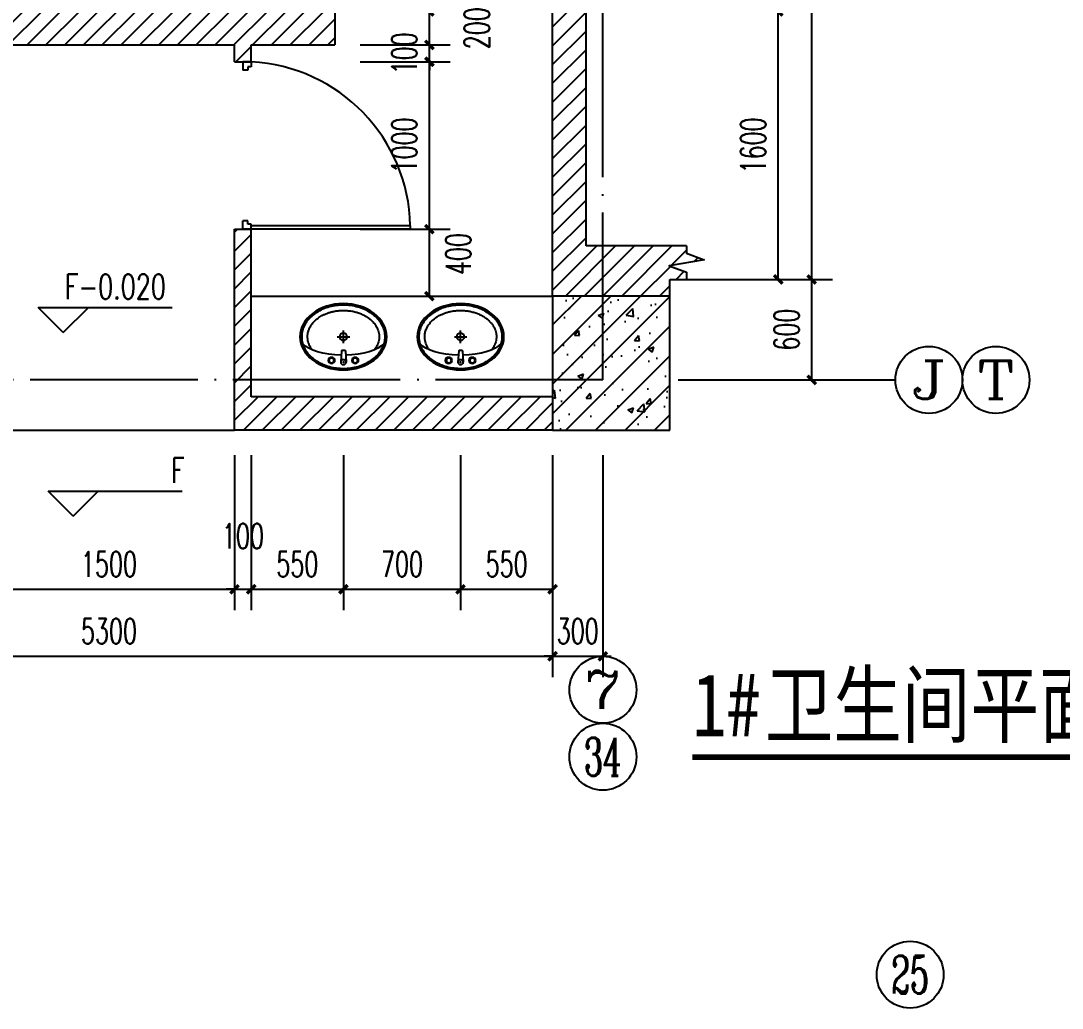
# Model space of a CAD drawing. Extents: x 307762 to 522490, y -326758 to -245675.
# Drawn here: x 354660 to 360879, y -309156 to -303261 of the extents above; entities that cross this region are included whole.
import ezdxf
from ezdxf.enums import TextEntityAlignment as Align

# ---------------------------------------------------------------- set-up
doc = ezdxf.new("R2010")
doc.units = 0
doc.header["$LTSCALE"] = 1000
doc.header["$MEASUREMENT"] = 0
doc.linetypes.add('DOTE', pattern=[2.4200000000000004, 2, -0.2, 0.02, -0.2])
doc.layers.get('0').update_dxf_attribs({"linetype": 'CONTINUOUS'})
doc.layers.get('Defpoints').update_dxf_attribs({"color": 6, "linetype": 'CONTINUOUS'})
for name, color, linetype in [('A-卫生间', 173, 'CONTINUOUS'), ('A-墙线', 2, 'CONTINUOUS'), ('A-门', 167, 'CONTINUOUS'), ('AXIS', 3, 'CONTINUOUS'), ('AXIS_TEXT', 7, 'CONTINUOUS'), ('COLUMN', 2, 'CONTINUOUS'), ('DIM_ELEV', 3, 'CONTINUOUS'), ('DIM_SYMB', 3, 'CONTINUOUS'), ('DOTE', 1, 'DOTE'), ('PUB_DIM', 3, 'CONTINUOUS'), ('PUB_HATCH', 250, 'CONTINUOUS'), ('PUB_TEXT', 7, 'CONTINUOUS')]:
    doc.layers.add(name, color=color, linetype=linetype)
doc.styles.add('_TCH_AXIS', font='COMPLEX', dxfattribs={"bigfont": 'GBCBIG'})
doc.styles.add('_TCH_DIM', font='SIMPLEX', dxfattribs={"bigfont": 'GBCBIG'})
doc.styles.add('COMPLEX', font='COMPLEX')
doc.styles.add('DIM_FONT', font='SIMPLEX.shx', dxfattribs={"width": 0.65})
doc.styles.add('HT', font='simhei.ttf', dxfattribs={"width": 0.8})
doc.dimstyles.new('DIMN50', dxfattribs={"dimscale": 0.5, "dimtxt": 300, "dimasz": 100, "dimexe": 250, "dimexo": 300, "dimgap": 150, "dimtad": 1, "dimdec": 0, "dimzin": 0, "dimdsep": 46, "dimtxsty": 'DIM_FONT', "dimblk": 'ARCHTICK', "dimcen": 0.09, "dimclrt": 7, "dimazin": 2, "dimtfac": 1, "dimtdec": 0, "dimtix": 1, "dimtmove": 2, "dimatfit": 3, "dimfxl": 0, "dimtolj": 1, "dimtzin": 0, "dimarcsym": 0})

# ---------------------------------------------------------------- blocks, each defined once
blk = doc.blocks.new('手盆')
at = {"layer": 'A-卫生间'}
for p, q in [((113.4051500830392, 11.84450968739111), (46.00438527367078, 15.84450968549936)), ((160.3106537545391, -1.047737896442413e-09), (235.3360842392431, 1.047737896442413e-09)), ((197.8233689978952, -36.70497138574137), (197.8233689957997, 38.37330022055539)), ((113.4051500836795, -10.84469759798958), (46.004385274573, -15.84469759988133))]:
    blk.add_line(p, q, dxfattribs=at)
for centre, major_axis, ratio, start_param, end_param in [((197.8233689968765, 0), (-7.29808629688452e-09, 259), 0.7637967914937317, 3.141592653589386, 9.424777960768973), ((194.0108444604266, -1.164153218269348e-10), (-7.205028495352649e-09, 259.000000000035), 0.4132124245315282, 0.3517248363212417, 1.519021401905628), ((106.1260785445047, 0.4999060444824863), (-5.256824373014387e-10, 13.9324609080711), 0.9000000000013795, 3.760940879954317, 5.663837080793927), ((194.0108444604266, -1.164153218269348e-10), (-7.229772779760784e-09, 259.0000000000077), 0.4132124245315759, 1.620216634470202, 2.789864625449906)]:
    blk.add_ellipse(centre, major_axis=major_axis, ratio=ratio, start_param=start_param, end_param=end_param, dxfattribs=at)
for centre, major_axis, ratio in [((56.39680238347501, 70.60627577308333), (-8.758096824383953e-10, 20.62066592634073), 0.899999999999012), ((56.39680238347501, 70.60627577308333), (-3.935312307942613e-10, 15.62066592634074), 0.8999999999986958), ((46.00438527413644, -9.395720553584397e-05), (-4.943908497107386e-10, 15.84460364270489), 0.8999999999996328), ((197.8233689968765, 0), (-3.340112788049617e-10, 23.3576301081921), 0.9000000000004984), ((56.39680238740402, -70.60627578099957), (-3.800975702346919e-10, 20.62066592634073), 0.899999999999012), ((56.39680238740402, -70.60627578099957), (-3.935312307942613e-10, 15.62066592634074), 0.8999999999986958)]:
    blk.add_ellipse(centre, major_axis=major_axis, ratio=ratio, dxfattribs=at)
for points, knots in [([(197.8233690038323, -249), (204.3990294850664, -248.9999999998254), (210.9746904028871, -248.5460929390974), (228.2800280096126, -246.1498785703443), (238.9514531540335, -243.4343165084429), (259.8060639827163, -235.6199938393256), (269.9890346575412, -230.5210515616636), (289.5665971586423, -218.0721727792989), (298.960803612601, -210.7221745683055), (316.6733728031977, -193.9730663714581), (324.9912984879047, -184.5740979954135), (340.2893382357433, -163.997605889017), (347.2690669711446, -152.820397028001), (359.6669247537793, -129.0196260861703), (365.0847628668125, -116.3964852440404), (374.1834916165972, -90.08639820077224), (377.864187594445, -76.39992674347013), (383.3689956764865, -48.38244847021997), (385.1929984975141, -34.05193997788592), (386.9250104438397, -5.187684159289347), (386.8329865084379, 9.345556312793633), (384.73586623749, 38.16708128564642), (382.7308100122318, 52.45485931876465), (376.8727663576719, 80.34559937685844), (373.0198958979163, 93.94806452159537), (363.5912495303783, 120.0517437723756), (358.0156770628528, 132.5524866377527), (345.3217726669682, 156.0743077876396), (338.2037411779456, 167.0949723329395), (322.6526621349331, 187.3296658890322), (314.2200076092558, 196.5433937402559), (296.3045734511106, 212.8996470182319), (286.8222312947328, 220.0420502259221), (267.0967536403914, 232.0600890867645), (256.8539916995796, 236.9358037543716), (235.9088120757369, 244.2945439725299), (225.2065898313012, 246.7777534795459), (203.6465188648144, 249.290750069631), (192.7886942756013, 249.3206353121204), (171.2212525570067, 246.926459478098), (160.5116570384998, 244.5023044175468), (139.5443743165815, 237.2594525109744), (129.2868775804527, 232.4405714303721), (109.5247235784773, 220.5323387983663), (100.0204366852413, 213.442903975927), (82.05432864755858, 197.1870205074665), (73.5929449252726, 188.0206891129783), (57.97836853517219, 167.8736008143169), (50.82557078509126, 156.8931414871186), (38.05713037244277, 133.4431421089976), (32.44179055967834, 120.974013813975), (22.9298620421032, 94.92387688398594), (19.03347902328824, 81.34333855629666), (13.08606755724759, 53.48601149060414), (11.03515804442577, 39.20971924465266), (8.845478702656692, 10.40033378740191), (8.706750778161222, -4.132253066869453), (10.3460220079869, -33.00605608435581), (12.12398988581845, -47.34676530770957), (17.53889162433916, -75.39515261730412), (21.17571813854738, -89.10233203484677), (30.19028912024805, -115.463632545172), (35.56784113991307, -128.1172780482448), (47.88998500915477, -151.9877993637056), (54.83428833659855, -163.2042521126277), (70.0674021562445, -183.866608052107), (78.3558293353999, -193.3121929975168), (96.01611302810488, -210.1603128662973), (105.3875327545975, -217.5627013113408), (124.9266998832172, -230.1204342835699), (135.0940591037797, -235.2758359995205), (155.9248058304656, -243.2054893133172), (166.5879733786569, -245.9799217026157), (184.1470113282267, -248.5090972222097), (190.9851904233219, -249.0000000002037), (197.8233690038323, -249)], [0, 0, 0, 0, 0.1053687871871674, 0.1053687871871674, 0.2787471050919757, 0.2787471050919757, 0.452125422996784, 0.452125422996784, 0.6255037409015924, 0.6255037409015924, 0.7988820588064007, 0.7988820588064007, 0.972260376711209, 0.972260376711209, 1.145638694616017, 1.145638694616017, 1.319017012520826, 1.319017012520826, 1.492395330425634, 1.492395330425634, 1.665773648330442, 1.665773648330442, 1.83915196623525, 1.83915196623525, 2.012530284140059, 2.012530284140059, 2.185908602044867, 2.185908602044867, 2.359286919949676, 2.359286919949676, 2.532665237854484, 2.532665237854484, 2.706043555759292, 2.706043555759292, 2.8794218736641, 2.8794218736641, 3.052800191568909, 3.052800191568909, 3.226178509473717, 3.226178509473717, 3.399556827378525, 3.399556827378525, 3.572935145283334, 3.572935145283334, 3.746313463188142, 3.746313463188142, 3.91969178109295, 3.91969178109295, 4.093070098997758, 4.093070098997758, 4.266448416902567, 4.266448416902567, 4.439826734807376, 4.439826734807376, 4.613205052712185, 4.613205052712185, 4.786583370616993, 4.786583370616993, 4.959961688521802, 4.959961688521802, 5.133340006426611, 5.133340006426611, 5.30671832433142, 5.30671832433142, 5.480096642236228, 5.480096642236228, 5.653474960141037, 5.653474960141037, 5.826853278045846, 5.826853278045846, 6.000231595950654, 6.000231595950654, 6.173609913855463, 6.173609913855463, 6.283185307179586, 6.283185307179586, 6.283185307179586, 6.283185307179586]), ([(119.1736506810412, -185.1483521524933), (120.9620973349083, -186.5592411882244), (122.7676875701582, -187.9199504845892), (129.8700636767026, -193.0283129730087), (135.2785741284897, -196.3957903881383), (146.2934715196025, -202.2620774885872), (151.8941962509125, -204.7583693127963), (163.2154152492003, -208.8666340855998), (168.9426443869015, -210.4817502371734), (180.2599917969201, -212.7891027016158), (185.8482704507187, -213.5108798283036), (193.5720607222756, -213.9408398092492), (195.6979295939091, -214.0000000000582), (197.8233690028428, -214), (203.6582866330282, -213.9999999998545), (209.496631536138, -213.5543654990906), (222.3311671293923, -211.5851090514625), (229.3277623398462, -209.8531313597923), (240.787502169027, -205.8990001947095), (245.3047605895554, -204.0427727167553), (254.2367161016737, -199.7630582755664), (258.6490466702962, -197.340541947633), (268.8131698185462, -191.0121952608461), (274.5134323839447, -186.8761012725008), (285.5567444703775, -177.6296808072657), (290.895805457636, -172.5213152369834), (300.10443852967, -162.4870827112172), (304.0523709853587, -157.7313989280374), (313.5779886524833, -145.0389805318264), (318.9357033787237, -136.7249773955555), (326.5974791146873, -122.7934594422404), (329.2282542005414, -117.5408629023295), (334.1482956689142, -106.7104468817706), (336.4365190484095, -101.1349806892686), (340.7589510514808, -89.39631874780753), (342.7719178344414, -83.21611161783221), (346.3640570428397, -70.60165740986122), (347.9425120085652, -64.1699805422104), (351.0904946208175, -48.9602580992796), (352.483825713367, -40.10366524968413), (354.4332219571806, -22.20990053389687), (354.9878015757713, -13.17872977355728), (355.2458703611628, 4.918644920835504), (354.9501755786187, 13.97955791465938), (353.5129259504029, 31.96110226912424), (352.3711163057305, 40.89164739020634), (349.384864397347, 57.80685899686068), (347.5983948106295, 65.8113708793826), (343.3541798496735, 81.46923251761473), (340.8984195916564, 89.11663731795852), (335.3626360981434, 103.9371218456945), (332.2806230153365, 111.1172703721968), (325.5162342714611, 124.9777631429606), (321.8282612711191, 131.6496718250564), (313.9341333054472, 144.3357837414369), (309.7314879408514, 150.3452337460767), (300.8902356041654, 161.618057758169), (296.2466290210141, 166.8887592243263), (286.5258362632012, 176.709553859866), (281.444416775601, 181.2445321998675), (271.8246831358119, 188.7996964116173), (267.3329801598447, 191.9448123630136), (256.3785253528913, 198.7381430045061), (249.8306331257918, 202.0953922677436), (238.1084081598674, 206.932942938729), (232.9762091664597, 208.6679624874669), (222.6309106198023, 211.4215277187759), (217.4206377462251, 212.4394152993336), (205.158162370557, 213.983414012735), (198.0817049504258, 214.216697979864), (185.9674371529836, 213.4981161681353), (180.9226912481536, 212.8634210942255), (170.8730682562164, 210.9228448418726), (165.8711175702338, 209.6174913003924), (151.0041288301873, 204.6993374161248), (141.2534683310369, 200.0748375131807), (127.5488741844601, 191.4132149869401), (123.3148595323437, 188.4150790243875), (119.1737199328491, 185.1485161112505)], [5.74089731261301, 5.74089731261301, 5.74089731261301, 5.74089731261301, 5.780873984786705, 5.780873984786705, 5.896828956044057, 5.896828956044057, 6.01278392730141, 6.01278392730141, 6.128738898558762, 6.128738898558762, 6.240697366945735, 6.240697366945735, 6.283185307179586, 6.283185307179586, 6.283185307179586, 6.399826426420818, 6.399826426420818, 6.540899765641657, 6.540899765641657, 6.633999867022954, 6.633999867022954, 6.727099968404252, 6.727099968404252, 6.852187990943959, 6.852187990943959, 6.977276013483666, 6.977276013483666, 7.077377375932242, 7.077377375932242, 7.229976726067383, 7.229976726067383, 7.31738907886302, 7.31738907886302, 7.404801431658657, 7.404801431658657, 7.497093875397931, 7.497093875397931, 7.589386319137206, 7.589386319137206, 7.712333561266115, 7.712333561266115, 7.835280803395023, 7.835280803395023, 7.958228045523932, 7.958228045523932, 8.08117528765284, 8.08117528765284, 8.194982769003447, 8.194982769003447, 8.308790250354054, 8.308790250354054, 8.42259773170466, 8.42259773170466, 8.537599018716683, 8.537599018716683, 8.652600305728708, 8.652600305728708, 8.767601592740732, 8.767601592740732, 8.884431700421288, 8.884431700421288, 8.98243549021753, 8.98243549021753, 9.11946744650899, 9.11946744650899, 9.224190864967866, 9.224190864967866, 9.328914283426741, 9.328914283426741, 9.470086520349449, 9.470086520349449, 9.571187053011501, 9.571187053011501, 9.672287585673553, 9.672287585673553, 9.874488650997659, 9.874488650997659, 9.967059414647549, 9.967059414647549, 9.967059414647549, 9.967059414647549])]:
    blk.add_open_spline(points, degree=3, knots=knots, dxfattribs=at)
blk.add_point((46.00438527413644, -9.395720553584397e-05), dxfattribs=at)
blk = doc.blocks.new('_ArchTick')
at = {"color": 0, "linetype": 'ByBlock', "const_width": 0.4}
blk.add_lwpolyline([(-0.5, -0.5), (0.5, 0.5)], dxfattribs=at)
blk = doc.blocks.new('*D347')
at = {"layer": 'Defpoints', "color": 0}
for p in [(356536.2332916296, -304504.9278780362), (357099.881923529, -304504.9278780362), (356536.2332916296, -304904.9278780355)]:
    blk.add_point(p, dxfattribs=at)
at = {"layer": 'PUB_DIM', "color": 0, "lineweight": -2}
for p, q in [((356686.2332916296, -304504.9278780362), (357224.881923529, -304504.9278780362)), ((357099.881923529, -304904.9278780355), (357099.881923529, -304504.9278780362)), ((356686.2332916296, -304904.9278780355), (357224.881923529, -304904.9278780355))]:
    blk.add_line(p, q, dxfattribs=at)
at = {"layer": 'PUB_DIM', "color": 0, "lineweight": -2, "xscale": 50, "yscale": 50, "zscale": 50}
for p, rotation in [((357099.881923529, -304504.9278780362), 90), ((357099.881923529, -304904.9278780355), 270)]:
    blk.add_blockref('_ArchTick', p, dxfattribs=dict(at, rotation=rotation))
at = {"layer": 'PUB_DIM', "color": 7, "insert": (357272.381923529, -304653.5779031083), "char_height": 150, "attachment_point": 5, "rotation": 90, "style": 'DIM_FONT'}
blk.add_mtext('\\A1;400', dxfattribs=at)
blk = doc.blocks.new('*D348')
at = {"layer": 'Defpoints', "color": 0}
for p in [(356536.2332916296, -303504.9278780362), (357099.881923529, -303504.9278780362), (356536.2332916296, -304504.9278780362)]:
    blk.add_point(p, dxfattribs=at)
at = {"layer": 'PUB_DIM', "color": 0, "lineweight": -2}
for p, q in [((356686.2332916296, -303504.9278780362), (357224.881923529, -303504.9278780362)), ((357099.881923529, -304504.9278780362), (357099.881923529, -303504.9278780362)), ((356686.2332916296, -304504.9278780362), (357224.881923529, -304504.9278780362))]:
    blk.add_line(p, q, dxfattribs=at)
at = {"layer": 'PUB_DIM', "color": 0, "lineweight": -2, "xscale": 50, "yscale": 50, "zscale": 50}
for p, rotation in [((357099.881923529, -303504.9278780362), 90), ((357099.881923529, -304504.9278780362), 270)]:
    blk.add_blockref('_ArchTick', p, dxfattribs=dict(at, rotation=rotation))
at = {"layer": 'PUB_DIM', "color": 7, "insert": (356949.8819235291, -304004.9278780361), "char_height": 150, "attachment_point": 5, "rotation": 90, "style": 'DIM_FONT'}
blk.add_mtext('\\A1;1000', dxfattribs=at)
blk = doc.blocks.new('*D349')
at = {"layer": 'Defpoints', "color": 0}
for p in [(356536.2332916296, -303404.9217745219), (357099.881923529, -303404.9217745219), (356536.2332916296, -303504.9278780362)]:
    blk.add_point(p, dxfattribs=at)
at = {"layer": 'PUB_DIM', "color": 0, "lineweight": -2}
for p, q in [((357099.881923529, -303404.9217745219), (357099.881923529, -303354.9217745219)), ((356686.2332916296, -303404.9217745219), (357224.881923529, -303404.9217745219)), ((357099.881923529, -303504.9278780362), (357099.881923529, -303404.9217745219)), ((356686.2332916296, -303504.9278780362), (357224.881923529, -303504.9278780362)), ((357099.881923529, -303504.9278780362), (357099.881923529, -303554.9278780362))]:
    blk.add_line(p, q, dxfattribs=at)
at = {"layer": 'PUB_DIM', "color": 0, "lineweight": -2, "xscale": 50, "yscale": 50, "zscale": 50}
for p, rotation in [((357099.881923529, -303404.9217745219), 270), ((357099.881923529, -303504.9278780362), 90)]:
    blk.add_blockref('_ArchTick', p, dxfattribs=dict(at, rotation=rotation))
at = {"layer": 'PUB_DIM', "color": 7, "insert": (356949.8819235291, -303454.9248262789), "char_height": 150, "attachment_point": 5, "rotation": 90, "style": 'DIM_FONT'}
blk.add_mtext('\\A1;100', dxfattribs=at)
blk = doc.blocks.new('*D350')
at = {"layer": 'Defpoints', "color": 0}
for p in [(356536.2332916296, -303204.9278780362), (357099.881923529, -303204.9278780362), (356536.2332916296, -303404.9217745219)]:
    blk.add_point(p, dxfattribs=at)
at = {"layer": 'PUB_DIM', "color": 0, "lineweight": -2}
for p, q in [((356686.2332916296, -303204.9278780362), (357224.881923529, -303204.9278780362)), ((357099.881923529, -303404.9217745219), (357099.881923529, -303204.9278780362)), ((356686.2332916296, -303404.9217745219), (357224.881923529, -303404.9217745219))]:
    blk.add_line(p, q, dxfattribs=at)
at = {"layer": 'PUB_DIM', "color": 0, "lineweight": -2, "xscale": 50, "yscale": 50, "zscale": 50}
for p, rotation in [((357099.881923529, -303204.9278780362), 90), ((357099.881923529, -303404.9217745219), 270)]:
    blk.add_blockref('_ArchTick', p, dxfattribs=dict(at, rotation=rotation))
at = {"layer": 'PUB_DIM', "color": 7, "insert": (357383.631923529, -303304.924826279), "char_height": 150, "attachment_point": 5, "rotation": 90, "style": 'DIM_FONT'}
blk.add_mtext('\\A1;200', dxfattribs=at)
blk = doc.blocks.new('*D366')
at = {"layer": 'AXIS', "color": 0, "lineweight": -2}
for p, q in [((358786.2492656523, -303204.9237770331), (359308.469792932, -303204.9237770331)), ((359183.469792932, -304804.9237770332), (359183.469792932, -303204.9237770331)), ((358786.2492656523, -304804.9237770332), (359308.469792932, -304804.9237770332))]:
    blk.add_line(p, q, dxfattribs=at)
at = {"layer": 'Defpoints', "color": 0}
for p in [(358636.2492656523, -303204.9237770331), (359183.469792932, -303204.9237770331), (358636.2492656523, -304804.9237770332)]:
    blk.add_point(p, dxfattribs=at)
at = {"layer": 'AXIS', "color": 0, "lineweight": -2, "xscale": 50, "yscale": 50, "zscale": 50}
for p, rotation in [((359183.469792932, -303204.9237770331), 90), ((359183.469792932, -304804.9237770332), 270)]:
    blk.add_blockref('_ArchTick', p, dxfattribs=dict(at, rotation=rotation))
at = {"layer": 'AXIS', "color": 7, "insert": (359033.469792932, -304004.9237770331), "char_height": 150, "attachment_point": 5, "rotation": 90, "style": 'DIM_FONT'}
blk.add_mtext('\\A1;1600', dxfattribs=at)
blk = doc.blocks.new('*D379')
at = {"layer": 'AXIS', "color": 0, "lineweight": -2}
for p, q in [((358586.2452602403, -297504.9237770327), (359508.4657875192, -297504.9237770327)), ((359383.4657875192, -304804.9237770328), (359383.4657875192, -297504.9237770327)), ((358586.2452602403, -304804.9237770328), (359508.4657875192, -304804.9237770328))]:
    blk.add_line(p, q, dxfattribs=at)
at = {"layer": 'Defpoints', "color": 0}
for p in [(358436.2452602403, -297504.9237770327), (359383.4657875192, -297504.9237770327), (358436.2452602403, -304804.9237770328)]:
    blk.add_point(p, dxfattribs=at)
at = {"layer": 'AXIS', "color": 0, "lineweight": -2, "xscale": 50, "yscale": 50, "zscale": 50}
for p, rotation in [((359383.4657875192, -297504.9237770327), 90), ((359383.4657875192, -304804.9237770328), 270)]:
    blk.add_blockref('_ArchTick', p, dxfattribs=dict(at, rotation=rotation))
at = {"layer": 'AXIS', "color": 7, "insert": (359233.4657875193, -301154.9237770327), "char_height": 150, "attachment_point": 5, "rotation": 90, "style": 'DIM_FONT'}
blk.add_mtext('\\A1;7300', dxfattribs=at)
blk = doc.blocks.new('*D380')
at = {"layer": 'AXIS', "color": 0, "lineweight": -2}
for p, q in [((358586.2452602403, -304804.9237770328), (359508.4657875192, -304804.9237770328)), ((359383.4657875192, -305404.922537257), (359383.4657875192, -304804.9237770328)), ((358586.2452602403, -305404.922537257), (359508.4657875192, -305404.922537257))]:
    blk.add_line(p, q, dxfattribs=at)
at = {"layer": 'Defpoints', "color": 0}
for p in [(358436.2452602403, -304804.9237770328), (359383.4657875192, -304804.9237770328), (358436.2452602403, -305404.922537257)]:
    blk.add_point(p, dxfattribs=at)
at = {"layer": 'AXIS', "color": 0, "lineweight": -2, "xscale": 50, "yscale": 50, "zscale": 50}
for p, rotation in [((359383.4657875192, -304804.9237770328), 90), ((359383.4657875192, -305404.922537257), 270)]:
    blk.add_blockref('_ArchTick', p, dxfattribs=dict(at, rotation=rotation))
at = {"layer": 'AXIS', "color": 7, "insert": (359233.4657875193, -305104.9231571448), "char_height": 150, "attachment_point": 5, "rotation": 90, "style": 'DIM_FONT'}
blk.add_mtext('\\A1;600', dxfattribs=at)
blk = doc.blocks.new('*D404')
at = {"layer": 'AXIS', "color": 0, "lineweight": -2}
for p, q in [((354436.2485504187, -305854.9217745217), (354436.2485504187, -306779.9217745217)), ((355936.2485504188, -305854.9217745217), (355936.2485504188, -306779.9217745217)), ((354436.2485504187, -306654.9217745217), (355936.2485504188, -306654.9217745217))]:
    blk.add_line(p, q, dxfattribs=at)
at = {"layer": 'Defpoints', "color": 0}
for p in [(354436.2485504187, -305704.9217745217), (355936.2485504188, -305704.9217745217), (355936.2485504188, -306654.9217745217)]:
    blk.add_point(p, dxfattribs=at)
at = {"layer": 'AXIS', "color": 0, "lineweight": -2, "xscale": 50, "yscale": 50, "zscale": 50, "rotation": 180}
blk.add_blockref('_ArchTick', (354436.2485504187, -306654.9217745217), dxfattribs=at)
at = {"layer": 'AXIS', "color": 0, "lineweight": -2, "xscale": 50, "yscale": 50, "zscale": 50}
blk.add_blockref('_ArchTick', (355936.2485504188, -306654.9217745217), dxfattribs=at)
at = {"layer": 'AXIS', "color": 7, "insert": (355186.2485504188, -306504.9217745217), "char_height": 150, "attachment_point": 5, "style": 'DIM_FONT'}
blk.add_mtext('\\A1;1500', dxfattribs=at)
blk = doc.blocks.new('*D405')
at = {"layer": 'AXIS', "color": 0, "lineweight": -2}
for p, q in [((355936.2485504188, -305854.9217745217), (355936.2485504188, -306779.9217745217)), ((356036.2485504186, -305854.9217745217), (356036.2485504186, -306779.9217745217)), ((355936.2485504188, -306654.9217745217), (355886.2485504188, -306654.9217745217)), ((355936.2485504188, -306654.9217745217), (356036.2485504186, -306654.9217745217)), ((356036.2485504186, -306654.9217745217), (356086.2485504186, -306654.9217745217))]:
    blk.add_line(p, q, dxfattribs=at)
at = {"layer": 'Defpoints', "color": 0}
for p in [(355936.2485504188, -305704.9217745217), (356036.2485504186, -305704.9217745217), (356036.2485504186, -306654.9217745217)]:
    blk.add_point(p, dxfattribs=at)
at = {"layer": 'AXIS', "color": 0, "lineweight": -2, "xscale": 50, "yscale": 50, "zscale": 50}
blk.add_blockref('_ArchTick', (355936.2485504188, -306654.9217745217), dxfattribs=at)
at = {"layer": 'AXIS', "color": 0, "lineweight": -2, "xscale": 50, "yscale": 50, "zscale": 50, "rotation": 180}
blk.add_blockref('_ArchTick', (356036.2485504186, -306654.9217745217), dxfattribs=at)
at = {"layer": 'AXIS', "color": 7, "insert": (355986.2485504188, -306337.1508095415), "char_height": 150, "attachment_point": 5, "style": 'DIM_FONT'}
blk.add_mtext('\\A1;100', dxfattribs=at)
blk = doc.blocks.new('*D406')
at = {"layer": 'AXIS', "color": 0, "lineweight": -2}
for p, q in [((356036.2485504186, -305854.9217745217), (356036.2485504186, -306779.9217745217)), ((356586.2485504209, -305854.9217745217), (356586.2485504209, -306779.9217745217)), ((356036.2485504186, -306654.9217745217), (356586.2485504209, -306654.9217745217))]:
    blk.add_line(p, q, dxfattribs=at)
at = {"layer": 'Defpoints', "color": 0}
for p in [(356036.2485504186, -305704.9217745217), (356586.2485504209, -305704.9217745217), (356586.2485504209, -306654.9217745217)]:
    blk.add_point(p, dxfattribs=at)
at = {"layer": 'AXIS', "color": 0, "lineweight": -2, "xscale": 50, "yscale": 50, "zscale": 50, "rotation": 180}
blk.add_blockref('_ArchTick', (356036.2485504186, -306654.9217745217), dxfattribs=at)
at = {"layer": 'AXIS', "color": 0, "lineweight": -2, "xscale": 50, "yscale": 50, "zscale": 50}
blk.add_blockref('_ArchTick', (356586.2485504209, -306654.9217745217), dxfattribs=at)
at = {"layer": 'AXIS', "color": 7, "insert": (356311.2485504198, -306504.9217745217), "char_height": 150, "attachment_point": 5, "style": 'DIM_FONT'}
blk.add_mtext('\\A1;550', dxfattribs=at)
blk = doc.blocks.new('*D407')
at = {"layer": 'AXIS', "color": 0, "lineweight": -2}
for p, q in [((356586.2485504209, -305854.9217745217), (356586.2485504209, -306779.9217745217)), ((357286.248550421, -305854.9217745217), (357286.248550421, -306779.9217745217)), ((356586.2485504209, -306654.9217745217), (357286.248550421, -306654.9217745217))]:
    blk.add_line(p, q, dxfattribs=at)
at = {"layer": 'Defpoints', "color": 0}
for p in [(356586.2485504209, -305704.9217745217), (357286.248550421, -305704.9217745217), (357286.248550421, -306654.9217745217)]:
    blk.add_point(p, dxfattribs=at)
at = {"layer": 'AXIS', "color": 0, "lineweight": -2, "xscale": 50, "yscale": 50, "zscale": 50, "rotation": 180}
blk.add_blockref('_ArchTick', (356586.2485504209, -306654.9217745217), dxfattribs=at)
at = {"layer": 'AXIS', "color": 0, "lineweight": -2, "xscale": 50, "yscale": 50, "zscale": 50}
blk.add_blockref('_ArchTick', (357286.248550421, -306654.9217745217), dxfattribs=at)
at = {"layer": 'AXIS', "color": 7, "insert": (356936.248550421, -306504.9217745217), "char_height": 150, "attachment_point": 5, "style": 'DIM_FONT'}
blk.add_mtext('\\A1;700', dxfattribs=at)
blk = doc.blocks.new('*D408')
at = {"layer": 'AXIS', "color": 0, "lineweight": -2}
for p, q in [((357286.248550421, -305854.9217745217), (357286.248550421, -306779.9217745217)), ((357836.2485504188, -305854.9217745217), (357836.2485504188, -306779.9217745217)), ((357286.248550421, -306654.9217745217), (357836.2485504188, -306654.9217745217))]:
    blk.add_line(p, q, dxfattribs=at)
at = {"layer": 'Defpoints', "color": 0}
for p in [(357286.248550421, -305704.9217745217), (357836.2485504188, -305704.9217745217), (357836.2485504188, -306654.9217745217)]:
    blk.add_point(p, dxfattribs=at)
at = {"layer": 'AXIS', "color": 0, "lineweight": -2, "xscale": 50, "yscale": 50, "zscale": 50, "rotation": 180}
blk.add_blockref('_ArchTick', (357286.248550421, -306654.9217745217), dxfattribs=at)
at = {"layer": 'AXIS', "color": 0, "lineweight": -2, "xscale": 50, "yscale": 50, "zscale": 50}
blk.add_blockref('_ArchTick', (357836.2485504188, -306654.9217745217), dxfattribs=at)
at = {"layer": 'AXIS', "color": 7, "insert": (357561.2485504199, -306504.9217745217), "char_height": 150, "attachment_point": 5, "style": 'DIM_FONT'}
blk.add_mtext('\\A1;550', dxfattribs=at)
blk = doc.blocks.new('*D410')
at = {"layer": 'AXIS', "color": 0, "lineweight": -2}
for p, q in [((352536.2485504187, -305854.9217745217), (352536.2485504187, -307179.9217745217)), ((357836.2485504186, -305854.9217745217), (357836.2485504186, -307179.9217745217)), ((352536.2485504187, -307054.9217745217), (357836.2485504186, -307054.9217745217))]:
    blk.add_line(p, q, dxfattribs=at)
at = {"layer": 'Defpoints', "color": 0}
for p in [(352536.2485504187, -305704.9217745217), (357836.2485504186, -305704.9217745217), (357836.2485504186, -307054.9217745217)]:
    blk.add_point(p, dxfattribs=at)
at = {"layer": 'AXIS', "color": 0, "lineweight": -2, "xscale": 50, "yscale": 50, "zscale": 50, "rotation": 180}
blk.add_blockref('_ArchTick', (352536.2485504187, -307054.9217745217), dxfattribs=at)
at = {"layer": 'AXIS', "color": 0, "lineweight": -2, "xscale": 50, "yscale": 50, "zscale": 50}
blk.add_blockref('_ArchTick', (357836.2485504186, -307054.9217745217), dxfattribs=at)
at = {"layer": 'AXIS', "color": 7, "insert": (355186.2485504186, -306904.9217745217), "char_height": 150, "attachment_point": 5, "style": 'DIM_FONT'}
blk.add_mtext('\\A1;5300', dxfattribs=at)
blk = doc.blocks.new('*D411')
at = {"layer": 'AXIS', "color": 0, "lineweight": -2}
for p, q in [((357836.2485504186, -305854.9217745217), (357836.2485504186, -307179.9217745217)), ((358136.2485504186, -305854.9217745217), (358136.2485504186, -307179.9217745217)), ((357836.2485504186, -307054.9217745217), (357786.2485504186, -307054.9217745217)), ((357836.2485504186, -307054.9217745217), (358136.2485504186, -307054.9217745217)), ((358136.2485504186, -307054.9217745217), (358186.2485504186, -307054.9217745217))]:
    blk.add_line(p, q, dxfattribs=at)
at = {"layer": 'Defpoints', "color": 0}
for p in [(357836.2485504186, -305704.9217745217), (358136.2485504186, -305704.9217745217), (358136.2485504186, -307054.9217745217)]:
    blk.add_point(p, dxfattribs=at)
at = {"layer": 'AXIS', "color": 0, "lineweight": -2, "xscale": 50, "yscale": 50, "zscale": 50}
blk.add_blockref('_ArchTick', (357836.2485504186, -307054.9217745217), dxfattribs=at)
at = {"layer": 'AXIS', "color": 0, "lineweight": -2, "xscale": 50, "yscale": 50, "zscale": 50, "rotation": 180}
blk.add_blockref('_ArchTick', (358136.2485504186, -307054.9217745217), dxfattribs=at)
at = {"layer": 'AXIS', "color": 7, "insert": (357986.2485504186, -306904.9217745217), "char_height": 150, "attachment_point": 5, "style": 'DIM_FONT'}
blk.add_mtext('\\A1;300', dxfattribs=at)
blk = doc.blocks.new('_AXISO')
blk.add_circle((0, 0), 0.5)
at = {"layer": 'AXIS_TEXT', "style": 'COMPLEX', "width": 1.041666666666667}
blk.add_attdef('A', text='', height=0.56, dxfattribs=at).set_placement((-0.25, -0.28), (0.25, -0.28), align=Align.FIT)

msp = doc.modelspace()

# ---------------------------------------------------------------- hatches: boundary and pattern name
at = {"layer": 'PUB_HATCH'}
h = msp.add_hatch(dxfattribs=at)
h.set_pattern_fill('ANSI31', color=256, scale=50, style=0)
h.set_pattern_definition([(45, (351836.2445449856, -305704.9278780362), (-56.1266007566822, 56.12660075668221), [])])
h.paths.add_polyline_path([(358036.2485504187, -297904.9248262793), (357836.2485504189, -297904.9248262793), (357836.2485504186, -304904.92482628), (358536.2493133582, -304904.92482628), (358536.2493133582, -304804.92482628), (358636.2485504187, -304804.92482628), (358636.2485504187, -304761.174826279), (358531.2485504188, -304723.9203668258), (358741.2485504187, -304686.891700877), (358636.2485504187, -304648.674826279), (358636.2485504186, -304604.9248262781), (358036.2485504189, -304604.9248262781)])
h.paths.add_polyline_path([(357836.2485504195, -297304.9248262793), (358236.2485504186, -297304.9248262793), (358236.2485504188, -296809.4491878359), (358092.4985504188, -296809.449187836), (358055.2440909655, -296914.4491878359), (358018.2154250167, -296704.449187836), (357979.9985504188, -296809.449187836), (357836.248550419, -296809.449187836), (357836.2485504189, -297104.9248262793), (357336.2409210242, -297104.9248262793), (357336.2409210242, -297154.9248262793), (357286.2409210242, -297154.9248262793), (357286.2409210242, -297204.9248262793), (357086.2409210242, -297204.9248262792), (357086.2409210242, -297254.9248262793), (357036.2409210242, -297254.9248262793), (357036.2409210242, -297504.9248262793), (357836.2485504194, -297504.9248262792)])
h.paths.add_polyline_path([(355336.2485504187, -297504.9248262793), (355836.2409210242, -297504.9248262793), (355836.2409210242, -297254.9248262793), (355786.2409210242, -297254.9248262793), (355786.2409210241, -297204.9248262793), (355586.2409210241, -297204.9248262792), (355586.2409210242, -297154.9248262793), (355536.2409210242, -297154.9248262793), (355536.2409210241, -297104.9248262793), (354936.2409210242, -297104.9248262793), (354936.2409210242, -297154.9248262793), (354886.2409210242, -297154.9248262793), (354886.2409210242, -297204.9248262793), (354686.2409210242, -297204.9248262793), (354686.2409210242, -297254.9248262793), (354636.2409210242, -297254.9248262793), (354636.2409210242, -297504.9248262793), (355136.2485504187, -297504.9248262793), (355136.2485504187, -303204.9278780362), (353936.2485504187, -303204.9278780362), (353936.2485504187, -303404.9278780362), (354336.2485504187, -303404.9278780362), (354336.2485504187, -303504.9278780363), (354436.2485504187, -303504.9278780362), (354436.2485504187, -303404.9278780362), (355936.2485504187, -303404.9278780362), (355936.2485504187, -303504.9278780362), (356036.2485504187, -303504.9278780362), (356036.2485504187, -303404.9278780362), (356536.2485504187, -303404.9278780362), (356536.2485504187, -303204.9278780362), (355336.2485504188, -303204.9278780362)])
h.paths.add_polyline_path([(357836.2485504188, -305504.9278780362), (356036.2485504187, -305504.9278780361), (356036.2485504188, -304504.9278780363), (355936.2485504188, -304504.9278780362), (355936.2485504187, -305704.9278780362), (357836.2485504188, -305704.9278780362)])
h.paths.add_polyline_path([(354436.2485504187, -304504.9278780361), (354336.2485504186, -304504.9278780362), (354336.2485504187, -305504.9278780362), (352536.2485504188, -305504.9278780362), (352536.2485504178, -303404.9278780363), (352636.2485504188, -303404.9278780362), (352636.2485504186, -303204.9278780362), (352036.2445449856, -303204.9278780365), (352036.2445449856, -297904.9248262787), (351836.2445449856, -297904.9248262787), (351836.2445449857, -304904.9248262803), (352036.2445449856, -304904.9248262803), (352036.2445449856, -303404.9278780365), (352436.2485504178, -303404.9278780362), (352436.2485504187, -305504.9278780373), (352436.2485504188, -305704.9278780361), (354436.2485504187, -305704.9278780362)])
h.paths.add_polyline_path([(353386.2409210242, -297204.9248262793), (353186.2409210241, -297204.9248262793), (353186.2409210242, -297154.9248262793), (353136.2409210242, -297154.9248262793), (353136.2409210241, -297104.9248262793), (352436.2449264563, -297104.9248262793), (352436.2449264564, -297504.9248262793), (353436.2409210242, -297504.9248262793), (353436.2409210242, -297254.9248262793), (353386.2409210242, -297254.9248262793)])
h = msp.add_hatch(dxfattribs=at)
h.set_pattern_fill('钢筋混凝土', color=256, scale=50, style=0)
h.set_pattern_definition([(45, (0, 0), (-88.38834764831843, 88.38834764831844), []), (50, (0, 0), (358.6300913003767, -31.37606749129755), [37.5, -412.5]), (355, (0, 0), (-69.3756668065, 376.0960668500059), [30, -330]), (100.4514, (29.88584, -2.61467), (289.2546908570108, 344.7197710304768), [31.870095, -350.571056]), (46.18420000000001, (0, 100), (533.6205243128222, -82.75950716450905), [56.25, -618.75]), (96.6356, (44.4683725, 93.1033465), (467.3313527743517, 487.0589354502209), [47.805144, -525.8565]), (351.1842, (0, 100), (467.3309725668136, 487.0593004626623), [45, -495]), (21, (50, 75), (298.4535260592309, -201.3094453326694), [37.5, -412.5]), (326.0000000000001, (50, 75), (121.6576659607909, 362.5750225234265), [30, -330]), (71.4514, (74.8711165, 58.224197), (420.111314290745, 161.2652483549762), [31.870095, -350.571056]), (37.50000000000001, (0, 0), (6.079927658645334, 166.4469269156558), [0, -326, 0, -335, 0, -331.25]), (7.499999999999999, (0, 0), (131.5347687210743, 197.2058559411801), [0, -191, 0, -318.5, 0, -126.25]), (327.5, (-111.5, 0), (266.9112180862045, -11.2774358671899), [0, -125, 0, -390, 0, -517.5]), (317.5, (-161.5, 0), (291.5930846711931, 50.05249116615882), [0, -162.5, 0, -259, 0, -367.5])])
h.paths.add_polyline_path([(358536.2493133582, -304904.92482628), (357836.2485504187, -304904.92482628), (357836.2485504187, -305704.9240633405), (358536.2493133582, -305704.9240633405)])

# ---------------------------------------------------------------- linework, layer by layer
at = {"layer": 'A-卫生间'}
for p, q in [((356036.2485504187, -304904.9278780357), (357836.2485504186, -304904.9261932119)), ((354436.2485504187, -305704.9278780357), (355936.2485504187, -305704.9278780357))]:
    msp.add_line(p, q, dxfattribs=at)
at = {"layer": 'A-墙线'}
for p, q in [((357836.2485504187, -304904.9278780359), (357836.2485504189, -297604.9278780362)), ((358036.2485504189, -304604.9248262781), (358036.2485504188, -297904.9248262795)), ((356536.2485504187, -303204.9278780362), (356536.2485504187, -303404.9278780362)), ((354436.2485504187, -303404.9278780362), (355936.2485504187, -303404.9278780362)), ((355936.2485504187, -303504.9278780362), (355936.2485504187, -303404.9278780362)), ((356036.2485504187, -303504.9278780362), (356036.2485504187, -303404.9278780362)), ((356036.2485504187, -303404.9278780362), (356536.2485504187, -303404.9278780362)), ((355936.2485504187, -303504.9278780362), (356036.2485504187, -303504.9278780362)), ((355936.2485504187, -305704.9278780362), (355936.2485504188, -304504.9278780362)), ((355936.2485504188, -304504.9278780362), (356036.2485504188, -304504.9278780362)), ((356036.2485504187, -305504.9278780362), (356036.2485504188, -304504.9278780362)), ((358636.2485504187, -304604.9248262781), (358036.2485504189, -304604.9248262781)), ((358536.2493133582, -304804.92482628), (358636.2485504187, -304804.92482628)), ((358536.2493133582, -304904.9255892194), (358536.2493133582, -304804.92482628)), ((357836.2485504187, -305504.9278780362), (356036.2485504187, -305504.9278780362)), ((357836.2485504187, -305704.9278780362), (355936.2485504187, -305704.9278780362))]:
    msp.add_line(p, q, dxfattribs=at)
at = {"layer": 'A-门'}
for p, q in [((355986.2485504196, -303504.9278780361), (355986.2485504196, -303554.9278780361)), ((356036.2485504196, -303504.9278780361), (355986.2485504196, -303504.9278780361)), ((356016.2485504206, -303554.9278780361), (355986.2485504196, -303554.9278780361)), ((356036.2485504196, -303534.927878036), (356016.2485504187, -303534.927878036)), ((356016.2485504187, -303534.927878036), (356016.2485504196, -303554.9278780361)), ((356036.2485504196, -303504.9278780361), (356036.2485504196, -303534.927878036)), ((356016.2485504206, -304454.9278780361), (355986.2485504196, -304454.9278780361)), ((355986.2485504196, -304504.9278780361), (355986.2485504196, -304454.9278780361)), ((356016.2485504187, -304474.9278780362), (356016.2485504196, -304454.9278780361)), ((356036.2485504196, -304474.9278780362), (356016.2485504187, -304474.9278780362)), ((356036.2485504196, -304504.9278780361), (356036.2485504196, -304474.9278780362)), ((356986.2485504178, -304484.9278780362), (356036.2485504196, -304484.9278780361)), ((356986.2485504187, -304504.9278780362), (356986.2485504178, -304484.9278780362)), ((356986.2485504187, -304504.9278780362), (355986.2485504196, -304504.9278780361))]:
    msp.add_line(p, q, dxfattribs=at)
msp.add_arc((355986.2485504196, -304504.9278780361), 1000, 1.145991999495111, 87.13401602807076, dxfattribs=at)
at = {"layer": 'AXIS'}
for p, q in [((358686.2493133582, -305404.9248262795), (359883.4698406371, -305404.9248262795)), ((360283.4698406371, -305404.9248262803), (360283.4698406371, -305404.9248262803)), ((358136.2485504185, -305854.9240633405), (358136.2485504185, -307054.9240633405)), ((358136.2485504189, -307454.9240633405), (358136.2485504189, -307454.9240633405)), ((359971.3276148131, -309155.8799460536), (359971.3276148131, -309155.8799460536))]:
    msp.add_line(p, q, dxfattribs=at)
at = {"layer": 'COLUMN'}
for p, q in [((358536.2493133582, -304904.92482628), (357836.2485504187, -304904.92482628)), ((357836.2485504187, -304904.92482628), (357836.2485504187, -305704.9240633405)), ((358536.2493133582, -305704.9240633405), (358536.2493133582, -304904.92482628)), ((357836.2485504187, -305704.9240633405), (358536.2493133582, -305704.9240633405))]:
    msp.add_line(p, q, dxfattribs=at)
at = {"layer": 'DIM_ELEV'}
for p, q in [((354913.3502375397, -305122.6150287809), (354763.3502375397, -304972.6150287809)), ((354763.3502375397, -304972.6150287809), (355563.3502375397, -304972.6150287809)), ((354913.3502375397, -305122.6150287809), (355063.3502375397, -304972.6150287809)), ((354972.8624113726, -306219.0130054017), (354822.8624113726, -306069.0130054017)), ((354822.8624113726, -306069.0130054017), (355622.8624113726, -306069.0130054017)), ((354972.8624113726, -306219.0130054017), (355122.8624113726, -306069.0130054017))]:
    msp.add_line(p, q, dxfattribs=at)
at = {"layer": 'DIM_SYMB'}
msp.add_lwpolyline([(358636.2485504187, -304604.9248262781), (358636.2485504187, -304648.674826279), (358741.2485504187, -304686.891700877), (358531.2485504187, -304723.9203668258), (358636.2485504187, -304761.174826279), (358636.2485504187, -304804.92482628)], dxfattribs=at)
at = {"layer": 'DIM_SYMB', "const_width": 35}
msp.add_lwpolyline([(358670.0866214561, -307657.3916121407), (362601.3102501481, -307657.3916121407)], dxfattribs=at)
at = {"layer": 'DOTE', "ltscale": 0.5}
for q in [(358136.2485504194, -297404.9248262793), (352136.2452602417, -305404.9248262795)]:
    msp.add_line((358136.2485504195, -305404.9248262795), q, dxfattribs=at)

# ---------------------------------------------------------------- block references
at = {"xscale": -1, "rotation": 270}
for p in [(356586.2485504197, -305344.9278780268), (357286.2485504197, -305344.9278780268)]:
    msp.add_blockref('手盆', p, dxfattribs=at)
at = {"layer": 'AXIS'}
ref = msp.add_blockref('_AXISO', (360083.4698406371, -305404.9248262795), dxfattribs=dict(at, xscale=400, yscale=400, zscale=400))
ref.add_attrib('A', 'J', dxfattribs={"layer": 'AXIS_TEXT', "height": 226.2741699796952, "style": '_TCH_AXIS', "width": 1.909090909091232}).set_placement((359970.3327556473, -305518.0619112694), (360196.606925627, -305518.0619112694), align=Align.FIT)
ref = msp.add_blockref('_AXISO', (360483.4698406371, -305404.9248262803), dxfattribs=dict(at, xscale=400, yscale=400, zscale=400))
ref.add_attrib('A', 'T', dxfattribs={"layer": 'AXIS_TEXT', "height": 226.2741699796952, "style": '_TCH_AXIS', "width": 1.400000000000236}).set_placement((360370.3327556473, -305518.0619112702), (360596.606925627, -305518.0619112702), align=Align.FIT)
ref = msp.add_blockref('_AXISO', (358136.2485504185, -307254.9240633405), dxfattribs=dict(at, xscale=400, yscale=400, zscale=400))
ref.add_attrib('A', '7', dxfattribs={"layer": 'AXIS_TEXT', "height": 226.2741699796952, "style": '_TCH_AXIS', "width": 1.500000000000253}).set_placement((358023.1114654287, -307368.0611483304), (358249.3856354084, -307368.0611483304), align=Align.FIT)
ref = msp.add_blockref('_AXISO', (358136.2485504189, -307654.9240633405), dxfattribs=dict(at, xscale=400, yscale=400, zscale=400))
ref.add_attrib('A', '34', dxfattribs={"layer": 'AXIS_TEXT', "height": 226.2741699796952, "style": '_TCH_AXIS', "width": 0.6000000000001013}).set_placement((358023.111465429, -307768.0611483304), (358249.3856354087, -307768.0611483304), align=Align.FIT)
ref = msp.add_blockref('_AXISO', (359971.3276148131, -308955.8799460536), dxfattribs=dict(at, xscale=400, yscale=400, zscale=400))
ref.add_attrib('A', '25', dxfattribs={"layer": 'AXIS_TEXT', "height": 226.2741699796952, "style": '_TCH_AXIS', "width": 0.6176470588236338}).set_placement((359858.1905298232, -309069.0170310434), (360084.4646998029, -309069.0170310434), align=Align.FIT)

# ---------------------------------------------------------------- texts
at = {"layer": 'PUB_TEXT'}
for s, height, style, width, p in [('F-0.020', 148.75, '_TCH_DIM', 0.7058823529411765, (354923.3502375397, -304922.6150287809)), ('F', 148.75, '_TCH_DIM', 0.7058823529411765, (355557.8624113726, -306019.0130054017)), ('卫生间平面放大图', 375.5274261603375, 'HT', 0.8, (359102.1541320047, -307532.5392914656)), ('1#', 375.5274261603375, 'HT', 0.8, (358670.0866214561, -307532.5392914656))]:
    msp.add_text(s, height=height, dxfattribs=dict(at, style=style, width=width)).set_placement(p)

# ---------------------------------------------------------------- dimensions: what is measured, and where the dimension line sits
at = {"layer": 'AXIS'}
for p1, p2, distance, picture, middle in [((358436.2452602403, -304804.9237770328), (358436.2452602403, -297504.9237770327), -947.2205272788997, '*D379', (359233.4657875193, -301154.9237770327)), ((358636.2492656523, -304804.9237770332), (358636.2492656523, -303204.9237770331), -547.2205272796564, '*D366', (359033.469792932, -304004.9237770331)), ((358436.2452602403, -305404.922537257), (358436.2452602403, -304804.9237770328), -947.2205272788997, '*D380', (359233.4657875193, -305104.9231571448)), ((352536.2485504187, -305704.9217745217), (357836.2485504186, -305704.9217745217), -1350, '*D410', (355186.2485504186, -306904.9217745217)), ((354436.2485504187, -305704.9217745217), (355936.2485504188, -305704.9217745217), -950, '*D404', (355186.2485504188, -306504.9217745217)), ((356036.2485504186, -305704.9217745217), (356586.2485504209, -305704.9217745217), -950, '*D406', (356311.2485504198, -306504.9217745217)), ((356586.2485504209, -305704.9217745217), (357286.248550421, -305704.9217745217), -950, '*D407', (356936.248550421, -306504.9217745217)), ((357286.248550421, -305704.9217745217), (357836.2485504188, -305704.9217745217), -950, '*D408', (357561.2485504199, -306504.9217745217)), ((357836.2485504186, -305704.9217745217), (358136.2485504186, -305704.9217745217), -1350, '*D411', (357986.2485504186, -306904.9217745217))]:
    dim = msp.add_aligned_dim(p1=p1, p2=p2, distance=distance, dimstyle='DIMN50', dxfattribs=at)
    dim.commit()
    dim.dimension.update_dxf_attribs({"geometry": picture, "text_midpoint": middle})
dim = msp.add_linear_dim(base=(356036.2485504186, -306654.9217745217), p1=(355936.2485504188, -305704.9217745217), p2=(356036.2485504186, -305704.9217745217), angle=0, dimstyle='DIMN50', dxfattribs=at)
dim.commit()
dim.dimension.update_dxf_attribs({"geometry": '*D405', "text_midpoint": (355986.2485504188, -306337.1508095415), "dimtype": 129})
at = {"layer": 'PUB_DIM'}
for base, p1, p2, picture, middle in [((357099.881923529, -303204.9278780362), (356536.2332916296, -303404.9217745219), (356536.2332916296, -303204.9278780362), '*D350', (357383.631923529, -303304.924826279)), ((357099.881923529, -304504.9278780362), (356536.2332916296, -304904.9278780355), (356536.2332916296, -304504.9278780362), '*D347', (357272.381923529, -304653.5779031083))]:
    dim = msp.add_linear_dim(base=base, p1=p1, p2=p2, angle=90, dimstyle='DIMN50', dxfattribs=at)
    dim.commit()
    dim.dimension.update_dxf_attribs({"geometry": picture, "text_midpoint": middle, "dimtype": 129})
for p1, p2, picture, middle in [((356536.2332916296, -303504.9278780362), (356536.2332916296, -303404.9217745219), '*D349', (356949.8819235291, -303454.9248262789)), ((356536.2332916296, -304504.9278780362), (356536.2332916296, -303504.9278780362), '*D348', (356949.8819235291, -304004.9278780361))]:
    dim = msp.add_aligned_dim(p1=p1, p2=p2, distance=-563.648631899443, dimstyle='DIMN50', dxfattribs=at)
    dim.commit()
    dim.dimension.update_dxf_attribs({"geometry": picture, "text_midpoint": middle})

doc.saveas('drawing.dxf')
